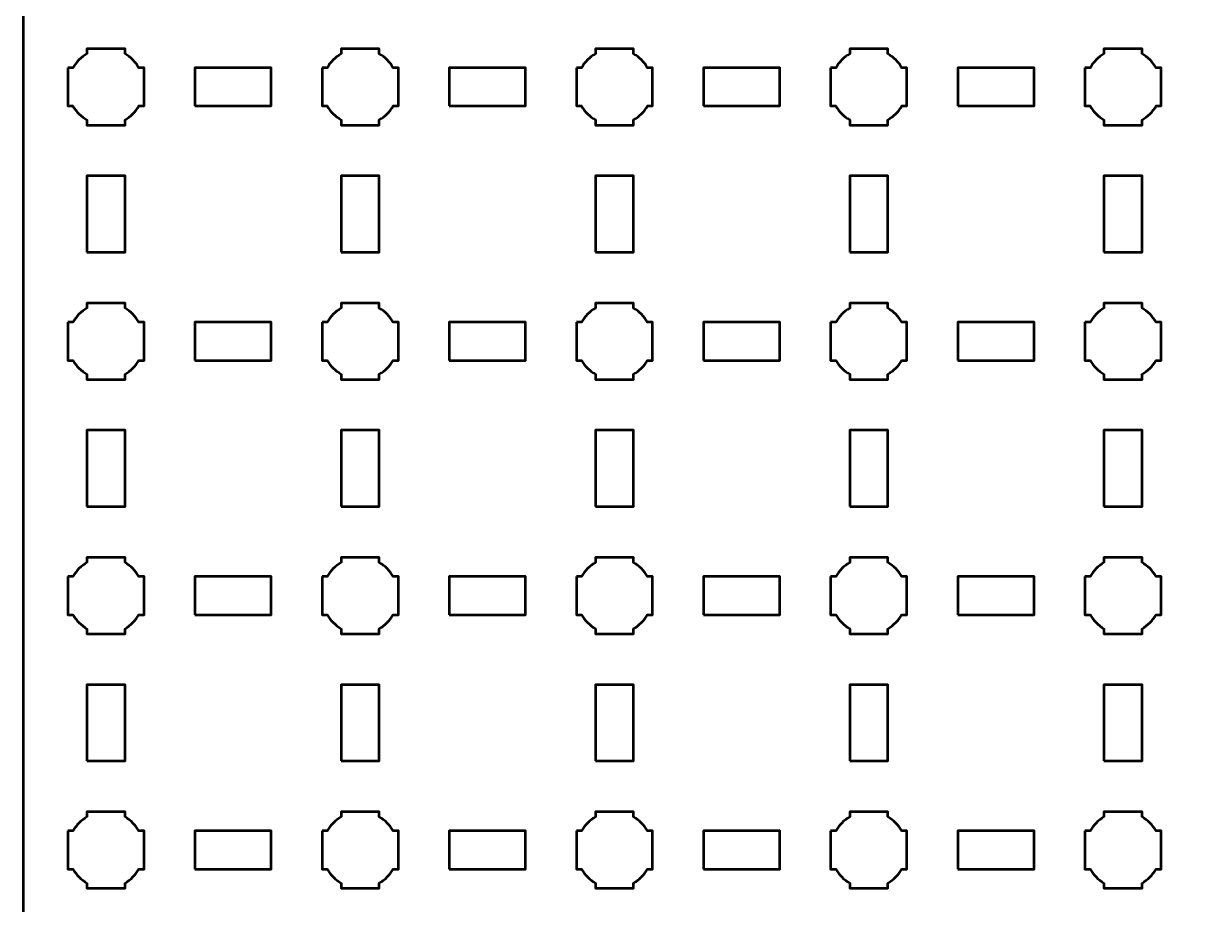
# Model space of a CAD drawing. Header units: centimetres. Extents: x -30.1 to 9.2, y -39.5 to 9.8.
# Drawn here: x -30.15 to -20.99, y -21.28 to -14.35 of the extents above; entities that cross this region are included whole.
import ezdxf

# ---------------------------------------------------------------- set-up
doc = ezdxf.new("R2010")
doc.units = ezdxf.units.CM
doc.header["$MEASUREMENT"] = 0
doc.layers.add('Layer 1', color=7, linetype='Continuous')

msp = doc.modelspace()

# ---------------------------------------------------------------- linework, layer by layer
at = {"layer": 'Layer 1', "lineweight": 53}
for points in [[(-28.8, -15), (-28.2, -15), (-28.2, -14.7), (-28.8, -14.7), (-28.8, -15)], [(-26.8, -15), (-26.2, -15), (-26.2, -14.7), (-26.8, -14.7), (-26.8, -15)], [(-24.8, -15), (-24.2, -15), (-24.2, -14.7), (-24.8, -14.7), (-24.8, -15)], [(-22.8, -15), (-22.2, -15), (-22.2, -14.7), (-22.8, -14.7), (-22.8, -15)], [(-29.65, -16.15), (-29.35, -16.15), (-29.35, -15.55), (-29.65, -15.55), (-29.65, -16.15)], [(-27.65, -16.15), (-27.35, -16.15), (-27.35, -15.55), (-27.65, -15.55), (-27.65, -16.15)], [(-25.65, -16.15), (-25.35, -16.15), (-25.35, -15.55), (-25.65, -15.55), (-25.65, -16.15)], [(-23.65, -16.15), (-23.35, -16.15), (-23.35, -15.55), (-23.65, -15.55), (-23.65, -16.15)], [(-21.65, -16.15), (-21.35, -16.15), (-21.35, -15.55), (-21.65, -15.55), (-21.65, -16.15)], [(-28.8, -17), (-28.2, -17), (-28.2, -16.7), (-28.8, -16.7), (-28.8, -17)], [(-26.8, -17), (-26.2, -17), (-26.2, -16.7), (-26.8, -16.7), (-26.8, -17)], [(-24.8, -17), (-24.2, -17), (-24.2, -16.7), (-24.8, -16.7), (-24.8, -17)], [(-22.8, -17), (-22.2, -17), (-22.2, -16.7), (-22.8, -16.7), (-22.8, -17)], [(-29.65, -18.15), (-29.35, -18.15), (-29.35, -17.55), (-29.65, -17.55), (-29.65, -18.15)], [(-27.65, -18.15), (-27.35, -18.15), (-27.35, -17.55), (-27.65, -17.55), (-27.65, -18.15)], [(-25.65, -18.15), (-25.35, -18.15), (-25.35, -17.55), (-25.65, -17.55), (-25.65, -18.15)], [(-23.65, -18.15), (-23.35, -18.15), (-23.35, -17.55), (-23.65, -17.55), (-23.65, -18.15)], [(-21.65, -18.15), (-21.35, -18.15), (-21.35, -17.55), (-21.65, -17.55), (-21.65, -18.15)], [(-28.8, -19), (-28.2, -19), (-28.2, -18.7), (-28.8, -18.7), (-28.8, -19)], [(-26.8, -19), (-26.2, -19), (-26.2, -18.7), (-26.8, -18.7), (-26.8, -19)], [(-24.8, -19), (-24.2, -19), (-24.2, -18.7), (-24.8, -18.7), (-24.8, -19)], [(-22.8, -19), (-22.2, -19), (-22.2, -18.7), (-22.8, -18.7), (-22.8, -19)], [(-29.65, -20.15), (-29.35, -20.15), (-29.35, -19.55), (-29.65, -19.55), (-29.65, -20.15)], [(-27.65, -20.15), (-27.35, -20.15), (-27.35, -19.55), (-27.65, -19.55), (-27.65, -20.15)], [(-25.65, -20.15), (-25.35, -20.15), (-25.35, -19.55), (-25.65, -19.55), (-25.65, -20.15)], [(-23.65, -20.15), (-23.35, -20.15), (-23.35, -19.55), (-23.65, -19.55), (-23.65, -20.15)], [(-21.65, -20.15), (-21.35, -20.15), (-21.35, -19.55), (-21.65, -19.55), (-21.65, -20.15)], [(-28.8, -21), (-28.2, -21), (-28.2, -20.7), (-28.8, -20.7), (-28.8, -21)], [(-26.8, -21), (-26.2, -21), (-26.2, -20.7), (-26.8, -20.7), (-26.8, -21)], [(-24.8, -21), (-24.2, -21), (-24.2, -20.7), (-24.8, -20.7), (-24.8, -21)], [(-22.8, -21), (-22.2, -21), (-22.2, -20.7), (-22.8, -20.7), (-22.8, -21)]]:
    msp.add_lwpolyline(points, close=True, dxfattribs=at)
for points, knots in [([(-30.15, -39), (-30.15, -39), (-30.15, 9.3), (-30.15, 9.3), (-30.15, 9.3), (-30.15, 9.57609), (-29.92609, 9.8), (-29.65, 9.8), (-29.65, 9.8), (-29.65, 9.8), (8.65, 9.8), (8.65, 9.8), (8.65, 9.8), (8.92609, 9.8), (9.15, 9.57609), (9.15, 9.3), (9.15, 9.3), (9.15, 9.3), (9.15, -39), (9.15, -39), (9.15, -39), (9.15, -39.27609), (8.92609, -39.5), (8.65, -39.5), (8.65, -39.5), (8.65, -39.5), (-29.65, -39.5), (-29.65, -39.5), (-29.65, -39.5), (-29.92609, -39.5), (-30.15, -39.27609), (-30.15, -39)], [0, 0, 0, 0, 0.125, 0.125, 0.125, 0.125, 0.25, 0.25, 0.25, 0.25, 0.375, 0.375, 0.375, 0.375, 0.5, 0.5, 0.5, 0.5, 0.625, 0.625, 0.625, 0.625, 0.75, 0.75, 0.75, 0.75, 0.875, 0.875, 0.875, 0.875, 1, 1, 1, 1]), ([(-29.8, -14.7), (-29.8, -14.7), (-29.75985, -14.7), (-29.75985, -14.7), (-29.75985, -14.7), (-29.7335, -14.65447), (-29.69553, -14.6165), (-29.65, -14.59015), (-29.65, -14.59015), (-29.65, -14.59015), (-29.65, -14.55), (-29.65, -14.55), (-29.65, -14.55), (-29.65, -14.55), (-29.5, -14.55), (-29.5, -14.55), (-29.5, -14.55), (-29.5, -14.55), (-29.35, -14.55), (-29.35, -14.55), (-29.35, -14.55), (-29.35, -14.55), (-29.35, -14.59015), (-29.35, -14.59015), (-29.35, -14.59015), (-29.30447, -14.6165), (-29.2665, -14.65447), (-29.24015, -14.7), (-29.24015, -14.7), (-29.24015, -14.7), (-29.2, -14.7), (-29.2, -14.7), (-29.2, -14.7), (-29.2, -14.7), (-29.2, -14.85), (-29.2, -14.85), (-29.2, -14.85), (-29.2, -14.85), (-29.2, -15), (-29.2, -15), (-29.2, -15), (-29.2, -15), (-29.24015, -15), (-29.24015, -15), (-29.24015, -15), (-29.2665, -15.04553), (-29.30447, -15.0835), (-29.35, -15.10985), (-29.35, -15.10985), (-29.35, -15.10985), (-29.35, -15.15), (-29.35, -15.15), (-29.35, -15.15), (-29.35, -15.15), (-29.5, -15.15), (-29.5, -15.15), (-29.5, -15.15), (-29.5, -15.15), (-29.65, -15.15), (-29.65, -15.15), (-29.65, -15.15), (-29.65, -15.15), (-29.65, -15.10985), (-29.65, -15.10985), (-29.65, -15.10985), (-29.69553, -15.0835), (-29.7335, -15.04553), (-29.75985, -15), (-29.75985, -15), (-29.75985, -15), (-29.8, -15), (-29.8, -15), (-29.8, -15), (-29.8, -15), (-29.8, -14.85), (-29.8, -14.85), (-29.8, -14.85), (-29.8, -14.85), (-29.8, -14.7), (-29.8, -14.7)], [0, 0, 0, 0, 0.05, 0.05, 0.05, 0.05, 0.1, 0.1, 0.1, 0.1, 0.15, 0.15, 0.15, 0.15, 0.2, 0.2, 0.2, 0.2, 0.25, 0.25, 0.25, 0.25, 0.3, 0.3, 0.3, 0.3, 0.35, 0.35, 0.35, 0.35, 0.4, 0.4, 0.4, 0.4, 0.45, 0.45, 0.45, 0.45, 0.5, 0.5, 0.5, 0.5, 0.55, 0.55, 0.55, 0.55, 0.6, 0.6, 0.6, 0.6, 0.65, 0.65, 0.65, 0.65, 0.7, 0.7, 0.7, 0.7, 0.75, 0.75, 0.75, 0.75, 0.8, 0.8, 0.8, 0.8, 0.85, 0.85, 0.85, 0.85, 0.9, 0.9, 0.9, 0.9, 0.95, 0.95, 0.95, 0.95, 1, 1, 1, 1]), ([(-27.8, -14.7), (-27.8, -14.7), (-27.75985, -14.7), (-27.75985, -14.7), (-27.75985, -14.7), (-27.7335, -14.65447), (-27.69553, -14.6165), (-27.65, -14.59015), (-27.65, -14.59015), (-27.65, -14.59015), (-27.65, -14.55), (-27.65, -14.55), (-27.65, -14.55), (-27.65, -14.55), (-27.5, -14.55), (-27.5, -14.55), (-27.5, -14.55), (-27.5, -14.55), (-27.35, -14.55), (-27.35, -14.55), (-27.35, -14.55), (-27.35, -14.55), (-27.35, -14.59015), (-27.35, -14.59015), (-27.35, -14.59015), (-27.30447, -14.6165), (-27.2665, -14.65447), (-27.24015, -14.7), (-27.24015, -14.7), (-27.24015, -14.7), (-27.2, -14.7), (-27.2, -14.7), (-27.2, -14.7), (-27.2, -14.7), (-27.2, -14.85), (-27.2, -14.85), (-27.2, -14.85), (-27.2, -14.85), (-27.2, -15), (-27.2, -15), (-27.2, -15), (-27.2, -15), (-27.24015, -15), (-27.24015, -15), (-27.24015, -15), (-27.2665, -15.04553), (-27.30447, -15.0835), (-27.35, -15.10985), (-27.35, -15.10985), (-27.35, -15.10985), (-27.35, -15.15), (-27.35, -15.15), (-27.35, -15.15), (-27.35, -15.15), (-27.5, -15.15), (-27.5, -15.15), (-27.5, -15.15), (-27.5, -15.15), (-27.65, -15.15), (-27.65, -15.15), (-27.65, -15.15), (-27.65, -15.15), (-27.65, -15.10985), (-27.65, -15.10985), (-27.65, -15.10985), (-27.69553, -15.0835), (-27.7335, -15.04553), (-27.75985, -15), (-27.75985, -15), (-27.75985, -15), (-27.8, -15), (-27.8, -15), (-27.8, -15), (-27.8, -15), (-27.8, -14.85), (-27.8, -14.85), (-27.8, -14.85), (-27.8, -14.85), (-27.8, -14.7), (-27.8, -14.7)], [0, 0, 0, 0, 0.05, 0.05, 0.05, 0.05, 0.1, 0.1, 0.1, 0.1, 0.15, 0.15, 0.15, 0.15, 0.2, 0.2, 0.2, 0.2, 0.25, 0.25, 0.25, 0.25, 0.3, 0.3, 0.3, 0.3, 0.35, 0.35, 0.35, 0.35, 0.4, 0.4, 0.4, 0.4, 0.45, 0.45, 0.45, 0.45, 0.5, 0.5, 0.5, 0.5, 0.55, 0.55, 0.55, 0.55, 0.6, 0.6, 0.6, 0.6, 0.65, 0.65, 0.65, 0.65, 0.7, 0.7, 0.7, 0.7, 0.75, 0.75, 0.75, 0.75, 0.8, 0.8, 0.8, 0.8, 0.85, 0.85, 0.85, 0.85, 0.9, 0.9, 0.9, 0.9, 0.95, 0.95, 0.95, 0.95, 1, 1, 1, 1]), ([(-25.8, -14.7), (-25.8, -14.7), (-25.75985, -14.7), (-25.75985, -14.7), (-25.75985, -14.7), (-25.7335, -14.65447), (-25.69553, -14.6165), (-25.65, -14.59015), (-25.65, -14.59015), (-25.65, -14.59015), (-25.65, -14.55), (-25.65, -14.55), (-25.65, -14.55), (-25.65, -14.55), (-25.5, -14.55), (-25.5, -14.55), (-25.5, -14.55), (-25.5, -14.55), (-25.35, -14.55), (-25.35, -14.55), (-25.35, -14.55), (-25.35, -14.55), (-25.35, -14.59015), (-25.35, -14.59015), (-25.35, -14.59015), (-25.30447, -14.6165), (-25.2665, -14.65447), (-25.24015, -14.7), (-25.24015, -14.7), (-25.24015, -14.7), (-25.2, -14.7), (-25.2, -14.7), (-25.2, -14.7), (-25.2, -14.7), (-25.2, -14.85), (-25.2, -14.85), (-25.2, -14.85), (-25.2, -14.85), (-25.2, -15), (-25.2, -15), (-25.2, -15), (-25.2, -15), (-25.24015, -15), (-25.24015, -15), (-25.24015, -15), (-25.2665, -15.04553), (-25.30447, -15.0835), (-25.35, -15.10985), (-25.35, -15.10985), (-25.35, -15.10985), (-25.35, -15.15), (-25.35, -15.15), (-25.35, -15.15), (-25.35, -15.15), (-25.5, -15.15), (-25.5, -15.15), (-25.5, -15.15), (-25.5, -15.15), (-25.65, -15.15), (-25.65, -15.15), (-25.65, -15.15), (-25.65, -15.15), (-25.65, -15.10985), (-25.65, -15.10985), (-25.65, -15.10985), (-25.69553, -15.0835), (-25.7335, -15.04553), (-25.75985, -15), (-25.75985, -15), (-25.75985, -15), (-25.8, -15), (-25.8, -15), (-25.8, -15), (-25.8, -15), (-25.8, -14.85), (-25.8, -14.85), (-25.8, -14.85), (-25.8, -14.85), (-25.8, -14.7), (-25.8, -14.7)], [0, 0, 0, 0, 0.05, 0.05, 0.05, 0.05, 0.1, 0.1, 0.1, 0.1, 0.15, 0.15, 0.15, 0.15, 0.2, 0.2, 0.2, 0.2, 0.25, 0.25, 0.25, 0.25, 0.3, 0.3, 0.3, 0.3, 0.35, 0.35, 0.35, 0.35, 0.4, 0.4, 0.4, 0.4, 0.45, 0.45, 0.45, 0.45, 0.5, 0.5, 0.5, 0.5, 0.55, 0.55, 0.55, 0.55, 0.6, 0.6, 0.6, 0.6, 0.65, 0.65, 0.65, 0.65, 0.7, 0.7, 0.7, 0.7, 0.75, 0.75, 0.75, 0.75, 0.8, 0.8, 0.8, 0.8, 0.85, 0.85, 0.85, 0.85, 0.9, 0.9, 0.9, 0.9, 0.95, 0.95, 0.95, 0.95, 1, 1, 1, 1]), ([(-23.8, -14.7), (-23.8, -14.7), (-23.75985, -14.7), (-23.75985, -14.7), (-23.75985, -14.7), (-23.7335, -14.65447), (-23.69553, -14.6165), (-23.65, -14.59015), (-23.65, -14.59015), (-23.65, -14.59015), (-23.65, -14.55), (-23.65, -14.55), (-23.65, -14.55), (-23.65, -14.55), (-23.5, -14.55), (-23.5, -14.55), (-23.5, -14.55), (-23.5, -14.55), (-23.35, -14.55), (-23.35, -14.55), (-23.35, -14.55), (-23.35, -14.55), (-23.35, -14.59015), (-23.35, -14.59015), (-23.35, -14.59015), (-23.30447, -14.6165), (-23.2665, -14.65447), (-23.24015, -14.7), (-23.24015, -14.7), (-23.24015, -14.7), (-23.2, -14.7), (-23.2, -14.7), (-23.2, -14.7), (-23.2, -14.7), (-23.2, -14.85), (-23.2, -14.85), (-23.2, -14.85), (-23.2, -14.85), (-23.2, -15), (-23.2, -15), (-23.2, -15), (-23.2, -15), (-23.24015, -15), (-23.24015, -15), (-23.24015, -15), (-23.2665, -15.04553), (-23.30447, -15.0835), (-23.35, -15.10985), (-23.35, -15.10985), (-23.35, -15.10985), (-23.35, -15.15), (-23.35, -15.15), (-23.35, -15.15), (-23.35, -15.15), (-23.5, -15.15), (-23.5, -15.15), (-23.5, -15.15), (-23.5, -15.15), (-23.65, -15.15), (-23.65, -15.15), (-23.65, -15.15), (-23.65, -15.15), (-23.65, -15.10985), (-23.65, -15.10985), (-23.65, -15.10985), (-23.69553, -15.0835), (-23.7335, -15.04553), (-23.75985, -15), (-23.75985, -15), (-23.75985, -15), (-23.8, -15), (-23.8, -15), (-23.8, -15), (-23.8, -15), (-23.8, -14.85), (-23.8, -14.85), (-23.8, -14.85), (-23.8, -14.85), (-23.8, -14.7), (-23.8, -14.7)], [0, 0, 0, 0, 0.05, 0.05, 0.05, 0.05, 0.1, 0.1, 0.1, 0.1, 0.15, 0.15, 0.15, 0.15, 0.2, 0.2, 0.2, 0.2, 0.25, 0.25, 0.25, 0.25, 0.3, 0.3, 0.3, 0.3, 0.35, 0.35, 0.35, 0.35, 0.4, 0.4, 0.4, 0.4, 0.45, 0.45, 0.45, 0.45, 0.5, 0.5, 0.5, 0.5, 0.55, 0.55, 0.55, 0.55, 0.6, 0.6, 0.6, 0.6, 0.65, 0.65, 0.65, 0.65, 0.7, 0.7, 0.7, 0.7, 0.75, 0.75, 0.75, 0.75, 0.8, 0.8, 0.8, 0.8, 0.85, 0.85, 0.85, 0.85, 0.9, 0.9, 0.9, 0.9, 0.95, 0.95, 0.95, 0.95, 1, 1, 1, 1]), ([(-21.8, -14.7), (-21.8, -14.7), (-21.75985, -14.7), (-21.75985, -14.7), (-21.75985, -14.7), (-21.7335, -14.65447), (-21.69553, -14.6165), (-21.65, -14.59015), (-21.65, -14.59015), (-21.65, -14.59015), (-21.65, -14.55), (-21.65, -14.55), (-21.65, -14.55), (-21.65, -14.55), (-21.5, -14.55), (-21.5, -14.55), (-21.5, -14.55), (-21.5, -14.55), (-21.35, -14.55), (-21.35, -14.55), (-21.35, -14.55), (-21.35, -14.55), (-21.35, -14.59015), (-21.35, -14.59015), (-21.35, -14.59015), (-21.30447, -14.6165), (-21.2665, -14.65447), (-21.24015, -14.7), (-21.24015, -14.7), (-21.24015, -14.7), (-21.2, -14.7), (-21.2, -14.7), (-21.2, -14.7), (-21.2, -14.7), (-21.2, -14.85), (-21.2, -14.85), (-21.2, -14.85), (-21.2, -14.85), (-21.2, -15), (-21.2, -15), (-21.2, -15), (-21.2, -15), (-21.24015, -15), (-21.24015, -15), (-21.24015, -15), (-21.2665, -15.04553), (-21.30447, -15.0835), (-21.35, -15.10985), (-21.35, -15.10985), (-21.35, -15.10985), (-21.35, -15.15), (-21.35, -15.15), (-21.35, -15.15), (-21.35, -15.15), (-21.5, -15.15), (-21.5, -15.15), (-21.5, -15.15), (-21.5, -15.15), (-21.65, -15.15), (-21.65, -15.15), (-21.65, -15.15), (-21.65, -15.15), (-21.65, -15.10985), (-21.65, -15.10985), (-21.65, -15.10985), (-21.69553, -15.0835), (-21.7335, -15.04553), (-21.75985, -15), (-21.75985, -15), (-21.75985, -15), (-21.8, -15), (-21.8, -15), (-21.8, -15), (-21.8, -15), (-21.8, -14.85), (-21.8, -14.85), (-21.8, -14.85), (-21.8, -14.85), (-21.8, -14.7), (-21.8, -14.7)], [0, 0, 0, 0, 0.05, 0.05, 0.05, 0.05, 0.1, 0.1, 0.1, 0.1, 0.15, 0.15, 0.15, 0.15, 0.2, 0.2, 0.2, 0.2, 0.25, 0.25, 0.25, 0.25, 0.3, 0.3, 0.3, 0.3, 0.35, 0.35, 0.35, 0.35, 0.4, 0.4, 0.4, 0.4, 0.45, 0.45, 0.45, 0.45, 0.5, 0.5, 0.5, 0.5, 0.55, 0.55, 0.55, 0.55, 0.6, 0.6, 0.6, 0.6, 0.65, 0.65, 0.65, 0.65, 0.7, 0.7, 0.7, 0.7, 0.75, 0.75, 0.75, 0.75, 0.8, 0.8, 0.8, 0.8, 0.85, 0.85, 0.85, 0.85, 0.9, 0.9, 0.9, 0.9, 0.95, 0.95, 0.95, 0.95, 1, 1, 1, 1]), ([(-29.8, -16.7), (-29.8, -16.7), (-29.75985, -16.7), (-29.75985, -16.7), (-29.75985, -16.7), (-29.7335, -16.65447), (-29.69553, -16.6165), (-29.65, -16.59015), (-29.65, -16.59015), (-29.65, -16.59015), (-29.65, -16.55), (-29.65, -16.55), (-29.65, -16.55), (-29.65, -16.55), (-29.5, -16.55), (-29.5, -16.55), (-29.5, -16.55), (-29.5, -16.55), (-29.35, -16.55), (-29.35, -16.55), (-29.35, -16.55), (-29.35, -16.55), (-29.35, -16.59015), (-29.35, -16.59015), (-29.35, -16.59015), (-29.30447, -16.6165), (-29.2665, -16.65447), (-29.24015, -16.7), (-29.24015, -16.7), (-29.24015, -16.7), (-29.2, -16.7), (-29.2, -16.7), (-29.2, -16.7), (-29.2, -16.7), (-29.2, -16.85), (-29.2, -16.85), (-29.2, -16.85), (-29.2, -16.85), (-29.2, -17), (-29.2, -17), (-29.2, -17), (-29.2, -17), (-29.24015, -17), (-29.24015, -17), (-29.24015, -17), (-29.2665, -17.04553), (-29.30447, -17.0835), (-29.35, -17.10985), (-29.35, -17.10985), (-29.35, -17.10985), (-29.35, -17.15), (-29.35, -17.15), (-29.35, -17.15), (-29.35, -17.15), (-29.5, -17.15), (-29.5, -17.15), (-29.5, -17.15), (-29.5, -17.15), (-29.65, -17.15), (-29.65, -17.15), (-29.65, -17.15), (-29.65, -17.15), (-29.65, -17.10985), (-29.65, -17.10985), (-29.65, -17.10985), (-29.69553, -17.0835), (-29.7335, -17.04553), (-29.75985, -17), (-29.75985, -17), (-29.75985, -17), (-29.8, -17), (-29.8, -17), (-29.8, -17), (-29.8, -17), (-29.8, -16.85), (-29.8, -16.85), (-29.8, -16.85), (-29.8, -16.85), (-29.8, -16.7), (-29.8, -16.7)], [0, 0, 0, 0, 0.05, 0.05, 0.05, 0.05, 0.1, 0.1, 0.1, 0.1, 0.15, 0.15, 0.15, 0.15, 0.2, 0.2, 0.2, 0.2, 0.25, 0.25, 0.25, 0.25, 0.3, 0.3, 0.3, 0.3, 0.35, 0.35, 0.35, 0.35, 0.4, 0.4, 0.4, 0.4, 0.45, 0.45, 0.45, 0.45, 0.5, 0.5, 0.5, 0.5, 0.55, 0.55, 0.55, 0.55, 0.6, 0.6, 0.6, 0.6, 0.65, 0.65, 0.65, 0.65, 0.7, 0.7, 0.7, 0.7, 0.75, 0.75, 0.75, 0.75, 0.8, 0.8, 0.8, 0.8, 0.85, 0.85, 0.85, 0.85, 0.9, 0.9, 0.9, 0.9, 0.95, 0.95, 0.95, 0.95, 1, 1, 1, 1]), ([(-27.8, -16.7), (-27.8, -16.7), (-27.75985, -16.7), (-27.75985, -16.7), (-27.75985, -16.7), (-27.7335, -16.65447), (-27.69553, -16.6165), (-27.65, -16.59015), (-27.65, -16.59015), (-27.65, -16.59015), (-27.65, -16.55), (-27.65, -16.55), (-27.65, -16.55), (-27.65, -16.55), (-27.5, -16.55), (-27.5, -16.55), (-27.5, -16.55), (-27.5, -16.55), (-27.35, -16.55), (-27.35, -16.55), (-27.35, -16.55), (-27.35, -16.55), (-27.35, -16.59015), (-27.35, -16.59015), (-27.35, -16.59015), (-27.30447, -16.6165), (-27.2665, -16.65447), (-27.24015, -16.7), (-27.24015, -16.7), (-27.24015, -16.7), (-27.2, -16.7), (-27.2, -16.7), (-27.2, -16.7), (-27.2, -16.7), (-27.2, -16.85), (-27.2, -16.85), (-27.2, -16.85), (-27.2, -16.85), (-27.2, -17), (-27.2, -17), (-27.2, -17), (-27.2, -17), (-27.24015, -17), (-27.24015, -17), (-27.24015, -17), (-27.2665, -17.04553), (-27.30447, -17.0835), (-27.35, -17.10985), (-27.35, -17.10985), (-27.35, -17.10985), (-27.35, -17.15), (-27.35, -17.15), (-27.35, -17.15), (-27.35, -17.15), (-27.5, -17.15), (-27.5, -17.15), (-27.5, -17.15), (-27.5, -17.15), (-27.65, -17.15), (-27.65, -17.15), (-27.65, -17.15), (-27.65, -17.15), (-27.65, -17.10985), (-27.65, -17.10985), (-27.65, -17.10985), (-27.69553, -17.0835), (-27.7335, -17.04553), (-27.75985, -17), (-27.75985, -17), (-27.75985, -17), (-27.8, -17), (-27.8, -17), (-27.8, -17), (-27.8, -17), (-27.8, -16.85), (-27.8, -16.85), (-27.8, -16.85), (-27.8, -16.85), (-27.8, -16.7), (-27.8, -16.7)], [0, 0, 0, 0, 0.05, 0.05, 0.05, 0.05, 0.1, 0.1, 0.1, 0.1, 0.15, 0.15, 0.15, 0.15, 0.2, 0.2, 0.2, 0.2, 0.25, 0.25, 0.25, 0.25, 0.3, 0.3, 0.3, 0.3, 0.35, 0.35, 0.35, 0.35, 0.4, 0.4, 0.4, 0.4, 0.45, 0.45, 0.45, 0.45, 0.5, 0.5, 0.5, 0.5, 0.55, 0.55, 0.55, 0.55, 0.6, 0.6, 0.6, 0.6, 0.65, 0.65, 0.65, 0.65, 0.7, 0.7, 0.7, 0.7, 0.75, 0.75, 0.75, 0.75, 0.8, 0.8, 0.8, 0.8, 0.85, 0.85, 0.85, 0.85, 0.9, 0.9, 0.9, 0.9, 0.95, 0.95, 0.95, 0.95, 1, 1, 1, 1]), ([(-25.8, -16.7), (-25.8, -16.7), (-25.75985, -16.7), (-25.75985, -16.7), (-25.75985, -16.7), (-25.7335, -16.65447), (-25.69553, -16.6165), (-25.65, -16.59015), (-25.65, -16.59015), (-25.65, -16.59015), (-25.65, -16.55), (-25.65, -16.55), (-25.65, -16.55), (-25.65, -16.55), (-25.5, -16.55), (-25.5, -16.55), (-25.5, -16.55), (-25.5, -16.55), (-25.35, -16.55), (-25.35, -16.55), (-25.35, -16.55), (-25.35, -16.55), (-25.35, -16.59015), (-25.35, -16.59015), (-25.35, -16.59015), (-25.30447, -16.6165), (-25.2665, -16.65447), (-25.24015, -16.7), (-25.24015, -16.7), (-25.24015, -16.7), (-25.2, -16.7), (-25.2, -16.7), (-25.2, -16.7), (-25.2, -16.7), (-25.2, -16.85), (-25.2, -16.85), (-25.2, -16.85), (-25.2, -16.85), (-25.2, -17), (-25.2, -17), (-25.2, -17), (-25.2, -17), (-25.24015, -17), (-25.24015, -17), (-25.24015, -17), (-25.2665, -17.04553), (-25.30447, -17.0835), (-25.35, -17.10985), (-25.35, -17.10985), (-25.35, -17.10985), (-25.35, -17.15), (-25.35, -17.15), (-25.35, -17.15), (-25.35, -17.15), (-25.5, -17.15), (-25.5, -17.15), (-25.5, -17.15), (-25.5, -17.15), (-25.65, -17.15), (-25.65, -17.15), (-25.65, -17.15), (-25.65, -17.15), (-25.65, -17.10985), (-25.65, -17.10985), (-25.65, -17.10985), (-25.69553, -17.0835), (-25.7335, -17.04553), (-25.75985, -17), (-25.75985, -17), (-25.75985, -17), (-25.8, -17), (-25.8, -17), (-25.8, -17), (-25.8, -17), (-25.8, -16.85), (-25.8, -16.85), (-25.8, -16.85), (-25.8, -16.85), (-25.8, -16.7), (-25.8, -16.7)], [0, 0, 0, 0, 0.05, 0.05, 0.05, 0.05, 0.1, 0.1, 0.1, 0.1, 0.15, 0.15, 0.15, 0.15, 0.2, 0.2, 0.2, 0.2, 0.25, 0.25, 0.25, 0.25, 0.3, 0.3, 0.3, 0.3, 0.35, 0.35, 0.35, 0.35, 0.4, 0.4, 0.4, 0.4, 0.45, 0.45, 0.45, 0.45, 0.5, 0.5, 0.5, 0.5, 0.55, 0.55, 0.55, 0.55, 0.6, 0.6, 0.6, 0.6, 0.65, 0.65, 0.65, 0.65, 0.7, 0.7, 0.7, 0.7, 0.75, 0.75, 0.75, 0.75, 0.8, 0.8, 0.8, 0.8, 0.85, 0.85, 0.85, 0.85, 0.9, 0.9, 0.9, 0.9, 0.95, 0.95, 0.95, 0.95, 1, 1, 1, 1]), ([(-23.8, -16.7), (-23.8, -16.7), (-23.75985, -16.7), (-23.75985, -16.7), (-23.75985, -16.7), (-23.7335, -16.65447), (-23.69553, -16.6165), (-23.65, -16.59015), (-23.65, -16.59015), (-23.65, -16.59015), (-23.65, -16.55), (-23.65, -16.55), (-23.65, -16.55), (-23.65, -16.55), (-23.5, -16.55), (-23.5, -16.55), (-23.5, -16.55), (-23.5, -16.55), (-23.35, -16.55), (-23.35, -16.55), (-23.35, -16.55), (-23.35, -16.55), (-23.35, -16.59015), (-23.35, -16.59015), (-23.35, -16.59015), (-23.30447, -16.6165), (-23.2665, -16.65447), (-23.24015, -16.7), (-23.24015, -16.7), (-23.24015, -16.7), (-23.2, -16.7), (-23.2, -16.7), (-23.2, -16.7), (-23.2, -16.7), (-23.2, -16.85), (-23.2, -16.85), (-23.2, -16.85), (-23.2, -16.85), (-23.2, -17), (-23.2, -17), (-23.2, -17), (-23.2, -17), (-23.24015, -17), (-23.24015, -17), (-23.24015, -17), (-23.2665, -17.04553), (-23.30447, -17.0835), (-23.35, -17.10985), (-23.35, -17.10985), (-23.35, -17.10985), (-23.35, -17.15), (-23.35, -17.15), (-23.35, -17.15), (-23.35, -17.15), (-23.5, -17.15), (-23.5, -17.15), (-23.5, -17.15), (-23.5, -17.15), (-23.65, -17.15), (-23.65, -17.15), (-23.65, -17.15), (-23.65, -17.15), (-23.65, -17.10985), (-23.65, -17.10985), (-23.65, -17.10985), (-23.69553, -17.0835), (-23.7335, -17.04553), (-23.75985, -17), (-23.75985, -17), (-23.75985, -17), (-23.8, -17), (-23.8, -17), (-23.8, -17), (-23.8, -17), (-23.8, -16.85), (-23.8, -16.85), (-23.8, -16.85), (-23.8, -16.85), (-23.8, -16.7), (-23.8, -16.7)], [0, 0, 0, 0, 0.05, 0.05, 0.05, 0.05, 0.1, 0.1, 0.1, 0.1, 0.15, 0.15, 0.15, 0.15, 0.2, 0.2, 0.2, 0.2, 0.25, 0.25, 0.25, 0.25, 0.3, 0.3, 0.3, 0.3, 0.35, 0.35, 0.35, 0.35, 0.4, 0.4, 0.4, 0.4, 0.45, 0.45, 0.45, 0.45, 0.5, 0.5, 0.5, 0.5, 0.55, 0.55, 0.55, 0.55, 0.6, 0.6, 0.6, 0.6, 0.65, 0.65, 0.65, 0.65, 0.7, 0.7, 0.7, 0.7, 0.75, 0.75, 0.75, 0.75, 0.8, 0.8, 0.8, 0.8, 0.85, 0.85, 0.85, 0.85, 0.9, 0.9, 0.9, 0.9, 0.95, 0.95, 0.95, 0.95, 1, 1, 1, 1]), ([(-21.8, -16.7), (-21.8, -16.7), (-21.75985, -16.7), (-21.75985, -16.7), (-21.75985, -16.7), (-21.7335, -16.65447), (-21.69553, -16.6165), (-21.65, -16.59015), (-21.65, -16.59015), (-21.65, -16.59015), (-21.65, -16.55), (-21.65, -16.55), (-21.65, -16.55), (-21.65, -16.55), (-21.5, -16.55), (-21.5, -16.55), (-21.5, -16.55), (-21.5, -16.55), (-21.35, -16.55), (-21.35, -16.55), (-21.35, -16.55), (-21.35, -16.55), (-21.35, -16.59015), (-21.35, -16.59015), (-21.35, -16.59015), (-21.30447, -16.6165), (-21.2665, -16.65447), (-21.24015, -16.7), (-21.24015, -16.7), (-21.24015, -16.7), (-21.2, -16.7), (-21.2, -16.7), (-21.2, -16.7), (-21.2, -16.7), (-21.2, -16.85), (-21.2, -16.85), (-21.2, -16.85), (-21.2, -16.85), (-21.2, -17), (-21.2, -17), (-21.2, -17), (-21.2, -17), (-21.24015, -17), (-21.24015, -17), (-21.24015, -17), (-21.2665, -17.04553), (-21.30447, -17.0835), (-21.35, -17.10985), (-21.35, -17.10985), (-21.35, -17.10985), (-21.35, -17.15), (-21.35, -17.15), (-21.35, -17.15), (-21.35, -17.15), (-21.5, -17.15), (-21.5, -17.15), (-21.5, -17.15), (-21.5, -17.15), (-21.65, -17.15), (-21.65, -17.15), (-21.65, -17.15), (-21.65, -17.15), (-21.65, -17.10985), (-21.65, -17.10985), (-21.65, -17.10985), (-21.69553, -17.0835), (-21.7335, -17.04553), (-21.75985, -17), (-21.75985, -17), (-21.75985, -17), (-21.8, -17), (-21.8, -17), (-21.8, -17), (-21.8, -17), (-21.8, -16.85), (-21.8, -16.85), (-21.8, -16.85), (-21.8, -16.85), (-21.8, -16.7), (-21.8, -16.7)], [0, 0, 0, 0, 0.05, 0.05, 0.05, 0.05, 0.1, 0.1, 0.1, 0.1, 0.15, 0.15, 0.15, 0.15, 0.2, 0.2, 0.2, 0.2, 0.25, 0.25, 0.25, 0.25, 0.3, 0.3, 0.3, 0.3, 0.35, 0.35, 0.35, 0.35, 0.4, 0.4, 0.4, 0.4, 0.45, 0.45, 0.45, 0.45, 0.5, 0.5, 0.5, 0.5, 0.55, 0.55, 0.55, 0.55, 0.6, 0.6, 0.6, 0.6, 0.65, 0.65, 0.65, 0.65, 0.7, 0.7, 0.7, 0.7, 0.75, 0.75, 0.75, 0.75, 0.8, 0.8, 0.8, 0.8, 0.85, 0.85, 0.85, 0.85, 0.9, 0.9, 0.9, 0.9, 0.95, 0.95, 0.95, 0.95, 1, 1, 1, 1]), ([(-29.8, -18.7), (-29.8, -18.7), (-29.75985, -18.7), (-29.75985, -18.7), (-29.75985, -18.7), (-29.7335, -18.65447), (-29.69553, -18.6165), (-29.65, -18.59015), (-29.65, -18.59015), (-29.65, -18.59015), (-29.65, -18.55), (-29.65, -18.55), (-29.65, -18.55), (-29.65, -18.55), (-29.5, -18.55), (-29.5, -18.55), (-29.5, -18.55), (-29.5, -18.55), (-29.35, -18.55), (-29.35, -18.55), (-29.35, -18.55), (-29.35, -18.55), (-29.35, -18.59015), (-29.35, -18.59015), (-29.35, -18.59015), (-29.30447, -18.6165), (-29.2665, -18.65447), (-29.24015, -18.7), (-29.24015, -18.7), (-29.24015, -18.7), (-29.2, -18.7), (-29.2, -18.7), (-29.2, -18.7), (-29.2, -18.7), (-29.2, -18.85), (-29.2, -18.85), (-29.2, -18.85), (-29.2, -18.85), (-29.2, -19), (-29.2, -19), (-29.2, -19), (-29.2, -19), (-29.24015, -19), (-29.24015, -19), (-29.24015, -19), (-29.2665, -19.04553), (-29.30447, -19.0835), (-29.35, -19.10985), (-29.35, -19.10985), (-29.35, -19.10985), (-29.35, -19.15), (-29.35, -19.15), (-29.35, -19.15), (-29.35, -19.15), (-29.5, -19.15), (-29.5, -19.15), (-29.5, -19.15), (-29.5, -19.15), (-29.65, -19.15), (-29.65, -19.15), (-29.65, -19.15), (-29.65, -19.15), (-29.65, -19.10985), (-29.65, -19.10985), (-29.65, -19.10985), (-29.69553, -19.0835), (-29.7335, -19.04553), (-29.75985, -19), (-29.75985, -19), (-29.75985, -19), (-29.8, -19), (-29.8, -19), (-29.8, -19), (-29.8, -19), (-29.8, -18.85), (-29.8, -18.85), (-29.8, -18.85), (-29.8, -18.85), (-29.8, -18.7), (-29.8, -18.7)], [0, 0, 0, 0, 0.05, 0.05, 0.05, 0.05, 0.1, 0.1, 0.1, 0.1, 0.15, 0.15, 0.15, 0.15, 0.2, 0.2, 0.2, 0.2, 0.25, 0.25, 0.25, 0.25, 0.3, 0.3, 0.3, 0.3, 0.35, 0.35, 0.35, 0.35, 0.4, 0.4, 0.4, 0.4, 0.45, 0.45, 0.45, 0.45, 0.5, 0.5, 0.5, 0.5, 0.55, 0.55, 0.55, 0.55, 0.6, 0.6, 0.6, 0.6, 0.65, 0.65, 0.65, 0.65, 0.7, 0.7, 0.7, 0.7, 0.75, 0.75, 0.75, 0.75, 0.8, 0.8, 0.8, 0.8, 0.85, 0.85, 0.85, 0.85, 0.9, 0.9, 0.9, 0.9, 0.95, 0.95, 0.95, 0.95, 1, 1, 1, 1]), ([(-27.8, -18.7), (-27.8, -18.7), (-27.75985, -18.7), (-27.75985, -18.7), (-27.75985, -18.7), (-27.7335, -18.65447), (-27.69553, -18.6165), (-27.65, -18.59015), (-27.65, -18.59015), (-27.65, -18.59015), (-27.65, -18.55), (-27.65, -18.55), (-27.65, -18.55), (-27.65, -18.55), (-27.5, -18.55), (-27.5, -18.55), (-27.5, -18.55), (-27.5, -18.55), (-27.35, -18.55), (-27.35, -18.55), (-27.35, -18.55), (-27.35, -18.55), (-27.35, -18.59015), (-27.35, -18.59015), (-27.35, -18.59015), (-27.30447, -18.6165), (-27.2665, -18.65447), (-27.24015, -18.7), (-27.24015, -18.7), (-27.24015, -18.7), (-27.2, -18.7), (-27.2, -18.7), (-27.2, -18.7), (-27.2, -18.7), (-27.2, -18.85), (-27.2, -18.85), (-27.2, -18.85), (-27.2, -18.85), (-27.2, -19), (-27.2, -19), (-27.2, -19), (-27.2, -19), (-27.24015, -19), (-27.24015, -19), (-27.24015, -19), (-27.2665, -19.04553), (-27.30447, -19.0835), (-27.35, -19.10985), (-27.35, -19.10985), (-27.35, -19.10985), (-27.35, -19.15), (-27.35, -19.15), (-27.35, -19.15), (-27.35, -19.15), (-27.5, -19.15), (-27.5, -19.15), (-27.5, -19.15), (-27.5, -19.15), (-27.65, -19.15), (-27.65, -19.15), (-27.65, -19.15), (-27.65, -19.15), (-27.65, -19.10985), (-27.65, -19.10985), (-27.65, -19.10985), (-27.69553, -19.0835), (-27.7335, -19.04553), (-27.75985, -19), (-27.75985, -19), (-27.75985, -19), (-27.8, -19), (-27.8, -19), (-27.8, -19), (-27.8, -19), (-27.8, -18.85), (-27.8, -18.85), (-27.8, -18.85), (-27.8, -18.85), (-27.8, -18.7), (-27.8, -18.7)], [0, 0, 0, 0, 0.05, 0.05, 0.05, 0.05, 0.1, 0.1, 0.1, 0.1, 0.15, 0.15, 0.15, 0.15, 0.2, 0.2, 0.2, 0.2, 0.25, 0.25, 0.25, 0.25, 0.3, 0.3, 0.3, 0.3, 0.35, 0.35, 0.35, 0.35, 0.4, 0.4, 0.4, 0.4, 0.45, 0.45, 0.45, 0.45, 0.5, 0.5, 0.5, 0.5, 0.55, 0.55, 0.55, 0.55, 0.6, 0.6, 0.6, 0.6, 0.65, 0.65, 0.65, 0.65, 0.7, 0.7, 0.7, 0.7, 0.75, 0.75, 0.75, 0.75, 0.8, 0.8, 0.8, 0.8, 0.85, 0.85, 0.85, 0.85, 0.9, 0.9, 0.9, 0.9, 0.95, 0.95, 0.95, 0.95, 1, 1, 1, 1]), ([(-25.8, -18.7), (-25.8, -18.7), (-25.75985, -18.7), (-25.75985, -18.7), (-25.75985, -18.7), (-25.7335, -18.65447), (-25.69553, -18.6165), (-25.65, -18.59015), (-25.65, -18.59015), (-25.65, -18.59015), (-25.65, -18.55), (-25.65, -18.55), (-25.65, -18.55), (-25.65, -18.55), (-25.5, -18.55), (-25.5, -18.55), (-25.5, -18.55), (-25.5, -18.55), (-25.35, -18.55), (-25.35, -18.55), (-25.35, -18.55), (-25.35, -18.55), (-25.35, -18.59015), (-25.35, -18.59015), (-25.35, -18.59015), (-25.30447, -18.6165), (-25.2665, -18.65447), (-25.24015, -18.7), (-25.24015, -18.7), (-25.24015, -18.7), (-25.2, -18.7), (-25.2, -18.7), (-25.2, -18.7), (-25.2, -18.7), (-25.2, -18.85), (-25.2, -18.85), (-25.2, -18.85), (-25.2, -18.85), (-25.2, -19), (-25.2, -19), (-25.2, -19), (-25.2, -19), (-25.24015, -19), (-25.24015, -19), (-25.24015, -19), (-25.2665, -19.04553), (-25.30447, -19.0835), (-25.35, -19.10985), (-25.35, -19.10985), (-25.35, -19.10985), (-25.35, -19.15), (-25.35, -19.15), (-25.35, -19.15), (-25.35, -19.15), (-25.5, -19.15), (-25.5, -19.15), (-25.5, -19.15), (-25.5, -19.15), (-25.65, -19.15), (-25.65, -19.15), (-25.65, -19.15), (-25.65, -19.15), (-25.65, -19.10985), (-25.65, -19.10985), (-25.65, -19.10985), (-25.69553, -19.0835), (-25.7335, -19.04553), (-25.75985, -19), (-25.75985, -19), (-25.75985, -19), (-25.8, -19), (-25.8, -19), (-25.8, -19), (-25.8, -19), (-25.8, -18.85), (-25.8, -18.85), (-25.8, -18.85), (-25.8, -18.85), (-25.8, -18.7), (-25.8, -18.7)], [0, 0, 0, 0, 0.05, 0.05, 0.05, 0.05, 0.1, 0.1, 0.1, 0.1, 0.15, 0.15, 0.15, 0.15, 0.2, 0.2, 0.2, 0.2, 0.25, 0.25, 0.25, 0.25, 0.3, 0.3, 0.3, 0.3, 0.35, 0.35, 0.35, 0.35, 0.4, 0.4, 0.4, 0.4, 0.45, 0.45, 0.45, 0.45, 0.5, 0.5, 0.5, 0.5, 0.55, 0.55, 0.55, 0.55, 0.6, 0.6, 0.6, 0.6, 0.65, 0.65, 0.65, 0.65, 0.7, 0.7, 0.7, 0.7, 0.75, 0.75, 0.75, 0.75, 0.8, 0.8, 0.8, 0.8, 0.85, 0.85, 0.85, 0.85, 0.9, 0.9, 0.9, 0.9, 0.95, 0.95, 0.95, 0.95, 1, 1, 1, 1]), ([(-23.8, -18.7), (-23.8, -18.7), (-23.75985, -18.7), (-23.75985, -18.7), (-23.75985, -18.7), (-23.7335, -18.65447), (-23.69553, -18.6165), (-23.65, -18.59015), (-23.65, -18.59015), (-23.65, -18.59015), (-23.65, -18.55), (-23.65, -18.55), (-23.65, -18.55), (-23.65, -18.55), (-23.5, -18.55), (-23.5, -18.55), (-23.5, -18.55), (-23.5, -18.55), (-23.35, -18.55), (-23.35, -18.55), (-23.35, -18.55), (-23.35, -18.55), (-23.35, -18.59015), (-23.35, -18.59015), (-23.35, -18.59015), (-23.30447, -18.6165), (-23.2665, -18.65447), (-23.24015, -18.7), (-23.24015, -18.7), (-23.24015, -18.7), (-23.2, -18.7), (-23.2, -18.7), (-23.2, -18.7), (-23.2, -18.7), (-23.2, -18.85), (-23.2, -18.85), (-23.2, -18.85), (-23.2, -18.85), (-23.2, -19), (-23.2, -19), (-23.2, -19), (-23.2, -19), (-23.24015, -19), (-23.24015, -19), (-23.24015, -19), (-23.2665, -19.04553), (-23.30447, -19.0835), (-23.35, -19.10985), (-23.35, -19.10985), (-23.35, -19.10985), (-23.35, -19.15), (-23.35, -19.15), (-23.35, -19.15), (-23.35, -19.15), (-23.5, -19.15), (-23.5, -19.15), (-23.5, -19.15), (-23.5, -19.15), (-23.65, -19.15), (-23.65, -19.15), (-23.65, -19.15), (-23.65, -19.15), (-23.65, -19.10985), (-23.65, -19.10985), (-23.65, -19.10985), (-23.69553, -19.0835), (-23.7335, -19.04553), (-23.75985, -19), (-23.75985, -19), (-23.75985, -19), (-23.8, -19), (-23.8, -19), (-23.8, -19), (-23.8, -19), (-23.8, -18.85), (-23.8, -18.85), (-23.8, -18.85), (-23.8, -18.85), (-23.8, -18.7), (-23.8, -18.7)], [0, 0, 0, 0, 0.05, 0.05, 0.05, 0.05, 0.1, 0.1, 0.1, 0.1, 0.15, 0.15, 0.15, 0.15, 0.2, 0.2, 0.2, 0.2, 0.25, 0.25, 0.25, 0.25, 0.3, 0.3, 0.3, 0.3, 0.35, 0.35, 0.35, 0.35, 0.4, 0.4, 0.4, 0.4, 0.45, 0.45, 0.45, 0.45, 0.5, 0.5, 0.5, 0.5, 0.55, 0.55, 0.55, 0.55, 0.6, 0.6, 0.6, 0.6, 0.65, 0.65, 0.65, 0.65, 0.7, 0.7, 0.7, 0.7, 0.75, 0.75, 0.75, 0.75, 0.8, 0.8, 0.8, 0.8, 0.85, 0.85, 0.85, 0.85, 0.9, 0.9, 0.9, 0.9, 0.95, 0.95, 0.95, 0.95, 1, 1, 1, 1]), ([(-21.8, -18.7), (-21.8, -18.7), (-21.75985, -18.7), (-21.75985, -18.7), (-21.75985, -18.7), (-21.7335, -18.65447), (-21.69553, -18.6165), (-21.65, -18.59015), (-21.65, -18.59015), (-21.65, -18.59015), (-21.65, -18.55), (-21.65, -18.55), (-21.65, -18.55), (-21.65, -18.55), (-21.5, -18.55), (-21.5, -18.55), (-21.5, -18.55), (-21.5, -18.55), (-21.35, -18.55), (-21.35, -18.55), (-21.35, -18.55), (-21.35, -18.55), (-21.35, -18.59015), (-21.35, -18.59015), (-21.35, -18.59015), (-21.30447, -18.6165), (-21.2665, -18.65447), (-21.24015, -18.7), (-21.24015, -18.7), (-21.24015, -18.7), (-21.2, -18.7), (-21.2, -18.7), (-21.2, -18.7), (-21.2, -18.7), (-21.2, -18.85), (-21.2, -18.85), (-21.2, -18.85), (-21.2, -18.85), (-21.2, -19), (-21.2, -19), (-21.2, -19), (-21.2, -19), (-21.24015, -19), (-21.24015, -19), (-21.24015, -19), (-21.2665, -19.04553), (-21.30447, -19.0835), (-21.35, -19.10985), (-21.35, -19.10985), (-21.35, -19.10985), (-21.35, -19.15), (-21.35, -19.15), (-21.35, -19.15), (-21.35, -19.15), (-21.5, -19.15), (-21.5, -19.15), (-21.5, -19.15), (-21.5, -19.15), (-21.65, -19.15), (-21.65, -19.15), (-21.65, -19.15), (-21.65, -19.15), (-21.65, -19.10985), (-21.65, -19.10985), (-21.65, -19.10985), (-21.69553, -19.0835), (-21.7335, -19.04553), (-21.75985, -19), (-21.75985, -19), (-21.75985, -19), (-21.8, -19), (-21.8, -19), (-21.8, -19), (-21.8, -19), (-21.8, -18.85), (-21.8, -18.85), (-21.8, -18.85), (-21.8, -18.85), (-21.8, -18.7), (-21.8, -18.7)], [0, 0, 0, 0, 0.05, 0.05, 0.05, 0.05, 0.1, 0.1, 0.1, 0.1, 0.15, 0.15, 0.15, 0.15, 0.2, 0.2, 0.2, 0.2, 0.25, 0.25, 0.25, 0.25, 0.3, 0.3, 0.3, 0.3, 0.35, 0.35, 0.35, 0.35, 0.4, 0.4, 0.4, 0.4, 0.45, 0.45, 0.45, 0.45, 0.5, 0.5, 0.5, 0.5, 0.55, 0.55, 0.55, 0.55, 0.6, 0.6, 0.6, 0.6, 0.65, 0.65, 0.65, 0.65, 0.7, 0.7, 0.7, 0.7, 0.75, 0.75, 0.75, 0.75, 0.8, 0.8, 0.8, 0.8, 0.85, 0.85, 0.85, 0.85, 0.9, 0.9, 0.9, 0.9, 0.95, 0.95, 0.95, 0.95, 1, 1, 1, 1]), ([(-29.8, -20.7), (-29.8, -20.7), (-29.75985, -20.7), (-29.75985, -20.7), (-29.75985, -20.7), (-29.7335, -20.65447), (-29.69553, -20.6165), (-29.65, -20.59015), (-29.65, -20.59015), (-29.65, -20.59015), (-29.65, -20.55), (-29.65, -20.55), (-29.65, -20.55), (-29.65, -20.55), (-29.5, -20.55), (-29.5, -20.55), (-29.5, -20.55), (-29.5, -20.55), (-29.35, -20.55), (-29.35, -20.55), (-29.35, -20.55), (-29.35, -20.55), (-29.35, -20.59015), (-29.35, -20.59015), (-29.35, -20.59015), (-29.30447, -20.6165), (-29.2665, -20.65447), (-29.24015, -20.7), (-29.24015, -20.7), (-29.24015, -20.7), (-29.2, -20.7), (-29.2, -20.7), (-29.2, -20.7), (-29.2, -20.7), (-29.2, -20.85), (-29.2, -20.85), (-29.2, -20.85), (-29.2, -20.85), (-29.2, -21), (-29.2, -21), (-29.2, -21), (-29.2, -21), (-29.24015, -21), (-29.24015, -21), (-29.24015, -21), (-29.2665, -21.04553), (-29.30447, -21.0835), (-29.35, -21.10985), (-29.35, -21.10985), (-29.35, -21.10985), (-29.35, -21.15), (-29.35, -21.15), (-29.35, -21.15), (-29.35, -21.15), (-29.5, -21.15), (-29.5, -21.15), (-29.5, -21.15), (-29.5, -21.15), (-29.65, -21.15), (-29.65, -21.15), (-29.65, -21.15), (-29.65, -21.15), (-29.65, -21.10985), (-29.65, -21.10985), (-29.65, -21.10985), (-29.69553, -21.0835), (-29.7335, -21.04553), (-29.75985, -21), (-29.75985, -21), (-29.75985, -21), (-29.8, -21), (-29.8, -21), (-29.8, -21), (-29.8, -21), (-29.8, -20.85), (-29.8, -20.85), (-29.8, -20.85), (-29.8, -20.85), (-29.8, -20.7), (-29.8, -20.7)], [0, 0, 0, 0, 0.05, 0.05, 0.05, 0.05, 0.1, 0.1, 0.1, 0.1, 0.15, 0.15, 0.15, 0.15, 0.2, 0.2, 0.2, 0.2, 0.25, 0.25, 0.25, 0.25, 0.3, 0.3, 0.3, 0.3, 0.35, 0.35, 0.35, 0.35, 0.4, 0.4, 0.4, 0.4, 0.45, 0.45, 0.45, 0.45, 0.5, 0.5, 0.5, 0.5, 0.55, 0.55, 0.55, 0.55, 0.6, 0.6, 0.6, 0.6, 0.65, 0.65, 0.65, 0.65, 0.7, 0.7, 0.7, 0.7, 0.75, 0.75, 0.75, 0.75, 0.8, 0.8, 0.8, 0.8, 0.85, 0.85, 0.85, 0.85, 0.9, 0.9, 0.9, 0.9, 0.95, 0.95, 0.95, 0.95, 1, 1, 1, 1]), ([(-27.8, -20.7), (-27.8, -20.7), (-27.75985, -20.7), (-27.75985, -20.7), (-27.75985, -20.7), (-27.7335, -20.65447), (-27.69553, -20.6165), (-27.65, -20.59015), (-27.65, -20.59015), (-27.65, -20.59015), (-27.65, -20.55), (-27.65, -20.55), (-27.65, -20.55), (-27.65, -20.55), (-27.5, -20.55), (-27.5, -20.55), (-27.5, -20.55), (-27.5, -20.55), (-27.35, -20.55), (-27.35, -20.55), (-27.35, -20.55), (-27.35, -20.55), (-27.35, -20.59015), (-27.35, -20.59015), (-27.35, -20.59015), (-27.30447, -20.6165), (-27.2665, -20.65447), (-27.24015, -20.7), (-27.24015, -20.7), (-27.24015, -20.7), (-27.2, -20.7), (-27.2, -20.7), (-27.2, -20.7), (-27.2, -20.7), (-27.2, -20.85), (-27.2, -20.85), (-27.2, -20.85), (-27.2, -20.85), (-27.2, -21), (-27.2, -21), (-27.2, -21), (-27.2, -21), (-27.24015, -21), (-27.24015, -21), (-27.24015, -21), (-27.2665, -21.04553), (-27.30447, -21.0835), (-27.35, -21.10985), (-27.35, -21.10985), (-27.35, -21.10985), (-27.35, -21.15), (-27.35, -21.15), (-27.35, -21.15), (-27.35, -21.15), (-27.5, -21.15), (-27.5, -21.15), (-27.5, -21.15), (-27.5, -21.15), (-27.65, -21.15), (-27.65, -21.15), (-27.65, -21.15), (-27.65, -21.15), (-27.65, -21.10985), (-27.65, -21.10985), (-27.65, -21.10985), (-27.69553, -21.0835), (-27.7335, -21.04553), (-27.75985, -21), (-27.75985, -21), (-27.75985, -21), (-27.8, -21), (-27.8, -21), (-27.8, -21), (-27.8, -21), (-27.8, -20.85), (-27.8, -20.85), (-27.8, -20.85), (-27.8, -20.85), (-27.8, -20.7), (-27.8, -20.7)], [0, 0, 0, 0, 0.05, 0.05, 0.05, 0.05, 0.1, 0.1, 0.1, 0.1, 0.15, 0.15, 0.15, 0.15, 0.2, 0.2, 0.2, 0.2, 0.25, 0.25, 0.25, 0.25, 0.3, 0.3, 0.3, 0.3, 0.35, 0.35, 0.35, 0.35, 0.4, 0.4, 0.4, 0.4, 0.45, 0.45, 0.45, 0.45, 0.5, 0.5, 0.5, 0.5, 0.55, 0.55, 0.55, 0.55, 0.6, 0.6, 0.6, 0.6, 0.65, 0.65, 0.65, 0.65, 0.7, 0.7, 0.7, 0.7, 0.75, 0.75, 0.75, 0.75, 0.8, 0.8, 0.8, 0.8, 0.85, 0.85, 0.85, 0.85, 0.9, 0.9, 0.9, 0.9, 0.95, 0.95, 0.95, 0.95, 1, 1, 1, 1]), ([(-25.8, -20.7), (-25.8, -20.7), (-25.75985, -20.7), (-25.75985, -20.7), (-25.75985, -20.7), (-25.7335, -20.65447), (-25.69553, -20.6165), (-25.65, -20.59015), (-25.65, -20.59015), (-25.65, -20.59015), (-25.65, -20.55), (-25.65, -20.55), (-25.65, -20.55), (-25.65, -20.55), (-25.5, -20.55), (-25.5, -20.55), (-25.5, -20.55), (-25.5, -20.55), (-25.35, -20.55), (-25.35, -20.55), (-25.35, -20.55), (-25.35, -20.55), (-25.35, -20.59015), (-25.35, -20.59015), (-25.35, -20.59015), (-25.30447, -20.6165), (-25.2665, -20.65447), (-25.24015, -20.7), (-25.24015, -20.7), (-25.24015, -20.7), (-25.2, -20.7), (-25.2, -20.7), (-25.2, -20.7), (-25.2, -20.7), (-25.2, -20.85), (-25.2, -20.85), (-25.2, -20.85), (-25.2, -20.85), (-25.2, -21), (-25.2, -21), (-25.2, -21), (-25.2, -21), (-25.24015, -21), (-25.24015, -21), (-25.24015, -21), (-25.2665, -21.04553), (-25.30447, -21.0835), (-25.35, -21.10985), (-25.35, -21.10985), (-25.35, -21.10985), (-25.35, -21.15), (-25.35, -21.15), (-25.35, -21.15), (-25.35, -21.15), (-25.5, -21.15), (-25.5, -21.15), (-25.5, -21.15), (-25.5, -21.15), (-25.65, -21.15), (-25.65, -21.15), (-25.65, -21.15), (-25.65, -21.15), (-25.65, -21.10985), (-25.65, -21.10985), (-25.65, -21.10985), (-25.69553, -21.0835), (-25.7335, -21.04553), (-25.75985, -21), (-25.75985, -21), (-25.75985, -21), (-25.8, -21), (-25.8, -21), (-25.8, -21), (-25.8, -21), (-25.8, -20.85), (-25.8, -20.85), (-25.8, -20.85), (-25.8, -20.85), (-25.8, -20.7), (-25.8, -20.7)], [0, 0, 0, 0, 0.05, 0.05, 0.05, 0.05, 0.1, 0.1, 0.1, 0.1, 0.15, 0.15, 0.15, 0.15, 0.2, 0.2, 0.2, 0.2, 0.25, 0.25, 0.25, 0.25, 0.3, 0.3, 0.3, 0.3, 0.35, 0.35, 0.35, 0.35, 0.4, 0.4, 0.4, 0.4, 0.45, 0.45, 0.45, 0.45, 0.5, 0.5, 0.5, 0.5, 0.55, 0.55, 0.55, 0.55, 0.6, 0.6, 0.6, 0.6, 0.65, 0.65, 0.65, 0.65, 0.7, 0.7, 0.7, 0.7, 0.75, 0.75, 0.75, 0.75, 0.8, 0.8, 0.8, 0.8, 0.85, 0.85, 0.85, 0.85, 0.9, 0.9, 0.9, 0.9, 0.95, 0.95, 0.95, 0.95, 1, 1, 1, 1]), ([(-23.8, -20.7), (-23.8, -20.7), (-23.75985, -20.7), (-23.75985, -20.7), (-23.75985, -20.7), (-23.7335, -20.65447), (-23.69553, -20.6165), (-23.65, -20.59015), (-23.65, -20.59015), (-23.65, -20.59015), (-23.65, -20.55), (-23.65, -20.55), (-23.65, -20.55), (-23.65, -20.55), (-23.5, -20.55), (-23.5, -20.55), (-23.5, -20.55), (-23.5, -20.55), (-23.35, -20.55), (-23.35, -20.55), (-23.35, -20.55), (-23.35, -20.55), (-23.35, -20.59015), (-23.35, -20.59015), (-23.35, -20.59015), (-23.30447, -20.6165), (-23.2665, -20.65447), (-23.24015, -20.7), (-23.24015, -20.7), (-23.24015, -20.7), (-23.2, -20.7), (-23.2, -20.7), (-23.2, -20.7), (-23.2, -20.7), (-23.2, -20.85), (-23.2, -20.85), (-23.2, -20.85), (-23.2, -20.85), (-23.2, -21), (-23.2, -21), (-23.2, -21), (-23.2, -21), (-23.24015, -21), (-23.24015, -21), (-23.24015, -21), (-23.2665, -21.04553), (-23.30447, -21.0835), (-23.35, -21.10985), (-23.35, -21.10985), (-23.35, -21.10985), (-23.35, -21.15), (-23.35, -21.15), (-23.35, -21.15), (-23.35, -21.15), (-23.5, -21.15), (-23.5, -21.15), (-23.5, -21.15), (-23.5, -21.15), (-23.65, -21.15), (-23.65, -21.15), (-23.65, -21.15), (-23.65, -21.15), (-23.65, -21.10985), (-23.65, -21.10985), (-23.65, -21.10985), (-23.69553, -21.0835), (-23.7335, -21.04553), (-23.75985, -21), (-23.75985, -21), (-23.75985, -21), (-23.8, -21), (-23.8, -21), (-23.8, -21), (-23.8, -21), (-23.8, -20.85), (-23.8, -20.85), (-23.8, -20.85), (-23.8, -20.85), (-23.8, -20.7), (-23.8, -20.7)], [0, 0, 0, 0, 0.05, 0.05, 0.05, 0.05, 0.1, 0.1, 0.1, 0.1, 0.15, 0.15, 0.15, 0.15, 0.2, 0.2, 0.2, 0.2, 0.25, 0.25, 0.25, 0.25, 0.3, 0.3, 0.3, 0.3, 0.35, 0.35, 0.35, 0.35, 0.4, 0.4, 0.4, 0.4, 0.45, 0.45, 0.45, 0.45, 0.5, 0.5, 0.5, 0.5, 0.55, 0.55, 0.55, 0.55, 0.6, 0.6, 0.6, 0.6, 0.65, 0.65, 0.65, 0.65, 0.7, 0.7, 0.7, 0.7, 0.75, 0.75, 0.75, 0.75, 0.8, 0.8, 0.8, 0.8, 0.85, 0.85, 0.85, 0.85, 0.9, 0.9, 0.9, 0.9, 0.95, 0.95, 0.95, 0.95, 1, 1, 1, 1]), ([(-21.8, -20.7), (-21.8, -20.7), (-21.75985, -20.7), (-21.75985, -20.7), (-21.75985, -20.7), (-21.7335, -20.65447), (-21.69553, -20.6165), (-21.65, -20.59015), (-21.65, -20.59015), (-21.65, -20.59015), (-21.65, -20.55), (-21.65, -20.55), (-21.65, -20.55), (-21.65, -20.55), (-21.5, -20.55), (-21.5, -20.55), (-21.5, -20.55), (-21.5, -20.55), (-21.35, -20.55), (-21.35, -20.55), (-21.35, -20.55), (-21.35, -20.55), (-21.35, -20.59015), (-21.35, -20.59015), (-21.35, -20.59015), (-21.30447, -20.6165), (-21.2665, -20.65447), (-21.24015, -20.7), (-21.24015, -20.7), (-21.24015, -20.7), (-21.2, -20.7), (-21.2, -20.7), (-21.2, -20.7), (-21.2, -20.7), (-21.2, -20.85), (-21.2, -20.85), (-21.2, -20.85), (-21.2, -20.85), (-21.2, -21), (-21.2, -21), (-21.2, -21), (-21.2, -21), (-21.24015, -21), (-21.24015, -21), (-21.24015, -21), (-21.2665, -21.04553), (-21.30447, -21.0835), (-21.35, -21.10985), (-21.35, -21.10985), (-21.35, -21.10985), (-21.35, -21.15), (-21.35, -21.15), (-21.35, -21.15), (-21.35, -21.15), (-21.5, -21.15), (-21.5, -21.15), (-21.5, -21.15), (-21.5, -21.15), (-21.65, -21.15), (-21.65, -21.15), (-21.65, -21.15), (-21.65, -21.15), (-21.65, -21.10985), (-21.65, -21.10985), (-21.65, -21.10985), (-21.69553, -21.0835), (-21.7335, -21.04553), (-21.75985, -21), (-21.75985, -21), (-21.75985, -21), (-21.8, -21), (-21.8, -21), (-21.8, -21), (-21.8, -21), (-21.8, -20.85), (-21.8, -20.85), (-21.8, -20.85), (-21.8, -20.85), (-21.8, -20.7), (-21.8, -20.7)], [0, 0, 0, 0, 0.05, 0.05, 0.05, 0.05, 0.1, 0.1, 0.1, 0.1, 0.15, 0.15, 0.15, 0.15, 0.2, 0.2, 0.2, 0.2, 0.25, 0.25, 0.25, 0.25, 0.3, 0.3, 0.3, 0.3, 0.35, 0.35, 0.35, 0.35, 0.4, 0.4, 0.4, 0.4, 0.45, 0.45, 0.45, 0.45, 0.5, 0.5, 0.5, 0.5, 0.55, 0.55, 0.55, 0.55, 0.6, 0.6, 0.6, 0.6, 0.65, 0.65, 0.65, 0.65, 0.7, 0.7, 0.7, 0.7, 0.75, 0.75, 0.75, 0.75, 0.8, 0.8, 0.8, 0.8, 0.85, 0.85, 0.85, 0.85, 0.9, 0.9, 0.9, 0.9, 0.95, 0.95, 0.95, 0.95, 1, 1, 1, 1])]:
    msp.add_open_spline(points, degree=3, knots=knots, dxfattribs=at)

doc.saveas('drawing.dxf')
